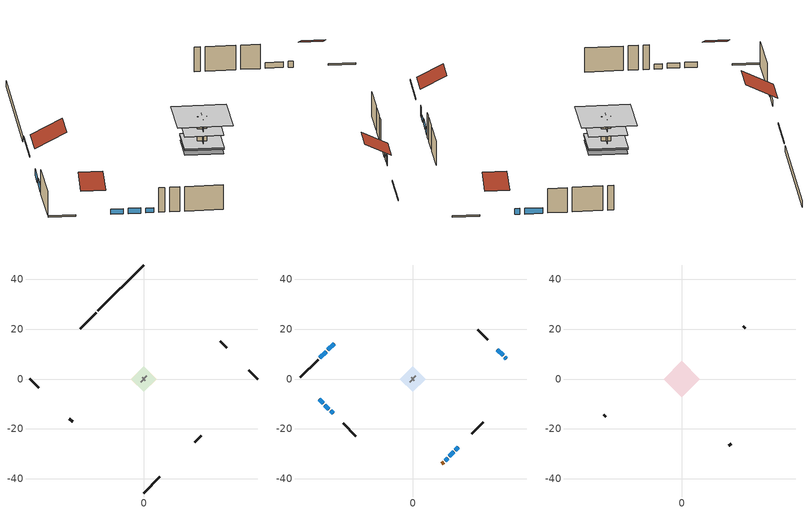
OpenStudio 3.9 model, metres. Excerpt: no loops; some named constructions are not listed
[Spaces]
garage 1
 floor foundation (Slab1 construction): -5.17,0 0,5.17 5.17,0 0,-5.17 z0
 wall outside (Wall1 construction): 33.3,12.49 30.71,15.08 z0.3:5.18
 wall outside (Wall2 construction): 20.47,-25.32 23.06,-22.73 z0.3:5.18
 wall outside (Wall12 construction): -29.88,-15.91 -28.59,-17.2 z0.3:5.18
 wall to conditioned space 1 (Wall5 construction Reversed): 1.29,1.29 -1.29,-1.29 z0.3:5.18
 wall to conditioned space 1 (Wall6 construction Reversed): -0.65,0.65 0.65,-0.65 z0.3:5.18
crawlspace - vented 1
 floor foundation (Slab2 construction): -5.1,0 0,5.1 5.1,0 0,-5.1 z-0.91
 wall outside (RimJoist1 construction): -19.11,26.68 -25.59,20.2 z0.3:0.61
 wall outside (RimJoist2 construction): 45.79,0 42.19,3.6 z0.3:0.61
 wall outside (RimJoist3 construction): 0,-45.79 6.49,-39.3 z0.3:0.61
 wall outside (RimJoist4 construction): -45.79,0 -42.19,-3.6 z0.3:0.61
 wall foundation (FoundationWall1 construction): 0,45.79 -18.45,27.34 z-0.91:0.3
conditioned space 1
 floor to crawlspace - vented 1 (Floor1 construction): -5.1,0 0,5.1 5.1,0 0,-5.1 z0.3
 floor to garage 1 (Floor3 construction): -5.17,0 0,5.17 5.17,0 0,-5.17 z0.3
 floor adiabatic (AdiabaticFloorConstruction): -5.1,0 0,5.1 5.1,0 0,-5.1 z2.74
 wall outside (Wall3 construction): -37.97,7.82 -45.13,0.66 z0.3:5.18
 wall outside (Wall4 construction): 30.05,15.74 26.07,19.71 z0.3:5.18
 wall outside (Wall7 construction): 23.72,-22.07 28.41,-17.38 z0.3:5.18
 wall outside (Wall8 construction): -27.93,-17.86 -22.86,-22.93 z0.3:5.18
 wall outside (AdiabaticWallConstruction): -31.6,14.19 -34.13,11.66 / -34.79,11 -37.31,8.48 z0.3:1.52; 37.62,8.17 36.97,8.82 z0.3:1.49; 36.31,9.48 33.95,11.84 / 14.68,-31.11 16.47,-29.32 z0.3:1.43; 13.02,-32.77 14.02,-31.77 z0.3:1.28; 17.13,-28.66 18.29,-27.5 z0.3:1.4; -35.3,-10.48 -33.65,-12.14 / -37.62,-8.17 -35.96,-9.83 z0.3:1.34; -32.99,-12.8 -31.99,-13.8 z0.3:1.25
 wall outside (AdiabaticWallConstruction 1): 11.71,-34.07 12.36,-33.43 z0.3:2.34
 window (WindowConstruction): -31.6,14.19 -34.13,11.66 z0.3:1.52
 window (WindowConstruction 1): -34.79,11 -37.31,8.48 z0.3:1.52
 window (WindowConstruction 2): 37.62,8.17 36.97,8.82 z0.3:1.49
 window (WindowConstruction 3): 36.31,9.48 33.95,11.84 z0.3:1.43
 window (WindowConstruction 4): 13.02,-32.77 14.02,-31.77 z0.3:1.28
 window (WindowConstruction 5): 14.68,-31.11 16.47,-29.32 z0.3:1.43
 window (WindowConstruction 6): 17.13,-28.66 18.29,-27.5 z0.3:1.4
 window (WindowConstruction 7): -35.3,-10.49 -33.65,-12.14 z0.3:1.34
 window (WindowConstruction 8): -32.99,-12.8 -31.99,-13.8 z0.3:1.25
 window (WindowConstruction 9): -37.62,-8.17 -35.96,-9.83 z0.3:1.34
 door (Door): 11.72,-34.07 12.36,-33.43 z0.3:2.34
 ceiling adiabatic (AdiabaticFloorConstruction): 0,-5.1 5.1,0 0,5.1 -5.1,0 z2.74
attic - vented 1
 floor to conditioned space 1 (Floor2 construction Reversed): -7.27,0 0,7.27 7.27,0 0,-7.27 z5.18
 wall outside (Wall9 construction): 25.42,20.37 24.62,21.17 z0.3:5.18
 wall outside (Wall10 construction): -31.33,-14.45 -30.54,-15.25 z0.3:5.18
 wall outside (Wall11 construction): 18.94,-26.85 19.82,-25.97 z0.3:5.18
 roof outside (Roof1 construction): -30.95,14.84,5.18 -26.75,10.64,8.15 -22.05,15.34,8.15 -26.25,19.54,5.18
 roof outside (Roof2 construction): 38.27,7.52,5.18 35.36,4.6,7.24 38.62,1.34,7.24 41.53,4.26,5.18
 roof outside (Roof3 construction): -38.27,-7.52,5.18 -35.36,-4.6,7.24 -38.62,-1.34,7.24 -41.53,-4.26,5.18
 roof outside (Roof4 construction): 11.06,-34.73,5.18 7.56,-31.23,7.66 3.64,-35.14,7.66 7.14,-38.65,5.18
[Material] Roughness=Rough
Name | Thickness {m} | Conductivity {W/m-K} | Density {kg/m3} | Specific Heat {J/kg-K} | Thermal Absorptance | Solar Absorptance | Visible Absorptance
gypsum board | 0.0127 | 0.160291 | 801 | 837.4 | 0.9 | 0.6 | 0.6
osb sheathing 0.5 in. 2; osb sheathing 0.5 in. 3 | 0.0127 | 0.115458 | 512.64 | 1214.23
wall stud and cavity 2 | 0.1397 | 0.335416 | 139.0536 | 1170.24 | 0.9 | 0.7 | 0.7
floor stud and cavity | 0.1397 | 0.923637 | 92.3553 | 1139.71 | 0.9 | 0.7 | 0.7
osb sheathing 0.75 in. | 0.01905 | 0.115458 | 512.64 | 1214.23 | 0.9 | 0.7 | 0.7
floor covering | 0.0127 | 0.0433444 | 54.468 | 1339.84 | 0.9 | 0.6 | 0.6
ceiling loosefill ins | 0.0846667 | 0.0480833 | 16.02 | 1046.75 | 0.9 | 0.7 | 0.7
ceiling stud and cavity | 0.1397 | 0.302811 | 65.682 | 1177.47 | 0.9 | 0.7 | 0.7
[Construction]
Wall5 construction: osb sheathing 0.5 in. 2, wall stud and cavity 2, gypsum board
Wall6 construction: osb sheathing 0.5 in. 3, wall stud and cavity 2, gypsum board
Floor1 construction Reversed: floor covering, osb sheathing 0.75 in., floor stud and cavity
Floor2 construction: ceiling loosefill ins, ceiling stud and cavity, gypsum board
[Schedule:Ruleset]
Name | Default Day Schedule
cooling season schedule | cooling season schedule default day
natural vent schedule | natural vent schedule default day
[Schedule:Day]
cooling season schedule default day; cooling season schedule day; cooling season schedule day 2; natural vent schedule default day: 24, 0, 0
cooling season schedule day 1; natural vent schedule day: 24, 0, 1
[Schedule:Rule] Apply Monday=Yes; Apply Wednesday=Yes; Apply Friday=Yes; Date Specification Type=DateRange; Start Day=1
Name | Schedule Ruleset | Rule Order | Day Schedule | Apply Sunday | Apply Tuesday | Apply Thursday | Apply Saturday | Start Month | End Month | End Day
cooling season schedule allday rule | cooling season schedule | 2 | cooling season schedule day | Yes | Yes | Yes | Yes | 1 | 5 | 31
cooling season schedule allday rule 1 | cooling season schedule | 1 | cooling season schedule day 1 | Yes | Yes | Yes | Yes | 6 | 9 | 30
cooling season schedule allday rule 2 | cooling season schedule | 0 | cooling season schedule day 2 | Yes | Yes | Yes | Yes | 10 | 12 | 31
natural vent schedule rule | natural vent schedule | 0 | natural vent schedule day | No | No | No | No | 1 | 12 | 31
